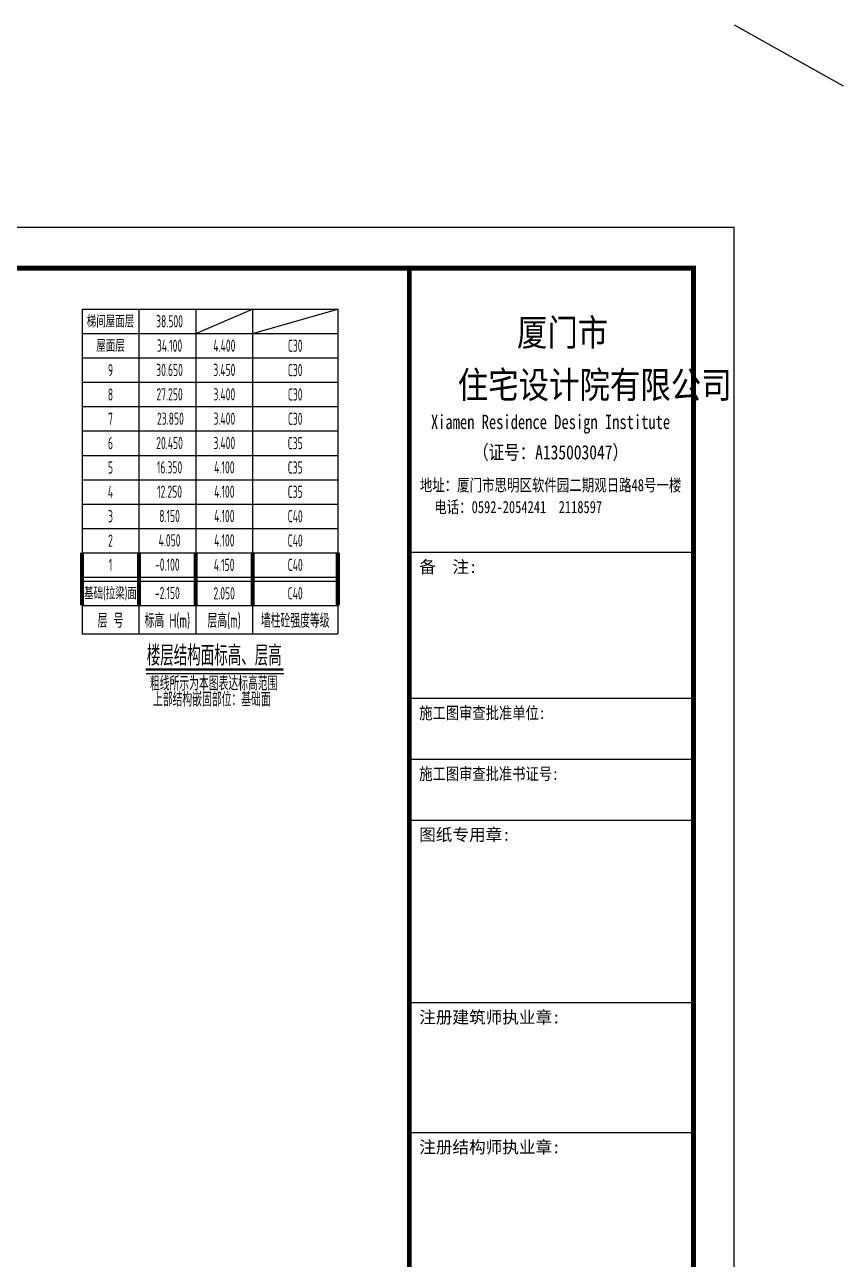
# Model space of a CAD drawing. Extents: x -441005 to 725361, y -182459 to 319313.
# Drawn here: x 31324 to 51489, y -117375 to -86950 of the extents above; entities that cross this region are included whole.
import ezdxf
from ezdxf.enums import TextEntityAlignment as Align

# ---------------------------------------------------------------- set-up
doc = ezdxf.new("R2010")
doc.units = 0
doc.header["$LTSCALE"] = 100
doc.layers.get('0').update_dxf_attribs({"linetype": 'CONTINUOUS'})
doc.layers.add('C层高表', color=2, linetype='CONTINUOUS')
doc.layers.add('图框', color=7, linetype='CONTINUOUS')
doc.styles.add('HZ', font='tssdeng.shx', dxfattribs={"width": 0.7, "height": 5, "bigfont": '1.shx'})
doc.styles.add('HZTXT', font='TXT', dxfattribs={"bigfont": 'HZTXT'})
doc.styles.add('图框字型一', font='SimSun.ttf')

# ---------------------------------------------------------------- blocks, each defined once
blk = doc.blocks.new('柱墙层高表')
at = {"layer": 'C层高表', "color": 7}
for p, q in [((0, 8000), (0, 0)), ((0, 8000), (4200, 8000)), ((1400, 8000), (1400, 0)), ((2800, 8000), (2800, 0)), ((2800, 7400), (4200, 8000)), ((4200, 8000), (4200, 0)), ((4200, 8000), (4200, 0)), ((4200, 8000), (4200, 0)), ((4200, 8000), (6300, 8000)), ((4200, 7400), (6300, 8000)), ((6300, 8000), (6300, 0)), ((0, 7400), (4200, 7400)), ((0, 7400), (4200, 7400)), ((4200, 7400), (6300, 7400)), ((4200, 7400), (6300, 7400)), ((0, 6800), (4200, 6800)), ((4200, 6800), (6300, 6800)), ((0, 6200), (4200, 6200)), ((4200, 6200), (6300, 6200)), ((0, 5600), (4200, 5600)), ((4200, 5600), (6300, 5600)), ((0, 5000), (4200, 5000)), ((4200, 5000), (6300, 5000)), ((0, 4400), (4200, 4400)), ((4200, 4400), (6300, 4400)), ((0, 3800), (4200, 3800)), ((4200, 3800), (6300, 3800)), ((0, 3200), (4200, 3200)), ((4200, 3200), (6300, 3200)), ((0, 2600), (4200, 2600)), ((4200, 2600), (6300, 2600)), ((0, 2000), (4200, 2000)), ((4200, 2000), (6300, 2000)), ((0, 1400), (4200, 1400)), ((0, 1300), (4200, 1300)), ((4200, 1400), (6300, 1400)), ((4200, 1300), (6300, 1300)), ((0, 700), (4200, 700)), ((4200, 700), (6300, 700)), ((0, 0), (4200, 0)), ((4200, 0), (6300, 0)), ((1582, -976), (4970, -976))]:
    blk.add_line(p, q, dxfattribs=at)
at = {"layer": 'C层高表', "color": 7, "const_width": 50}
blk.add_lwpolyline([(1567, -878), (4955, -878)], dxfattribs=at)
at = {"layer": 'C层高表', "color": 7, "style": 'HZ'}
for s, height, width, p in [('梯间屋面层', 300, 0.6, (700, 7550)), ('屋面层', 300, 0.6, (700, 6950)), ('9', 300, 0.6, (700, 6350)), ('8', 300, 0.6, (700, 5750)), ('7', 300, 0.6, (700, 5150)), ('6', 300, 0.6, (700, 4550)), ('5', 300, 0.6, (700, 3950)), ('4', 300, 0.6, (700, 3350)), ('3', 300, 0.6, (700, 2750)), ('2', 300, 0.6, (700, 2150)), ('1', 300, 0.6, (700, 1550)), ('基础(拉梁)面', 300, 0.6, (700, 850)), ('层 号', 350, 0.7, (700, 150)), ('标高 H(m)', 350, 0.6, (2100, 150)), ('层高(m)', 350, 0.6, (3500, 150)), ('墙柱砼强度等级', 350, 0.6, (5250, 150)), ('楼层结构面标高、层高', 500, 0.7, (3256, -785)), ('粗线所示为本图表达标高范围', 350, 0.6, (3241, -1397)), ('上部结构嵌固部位：基础面', 350, 0.6, (3196, -1790))]:
    blk.add_text(s, height=height, dxfattribs=dict(at, width=width)).set_placement(p, align=Align.CENTER)
at = {"layer": 'C层高表', "color": 2, "style": 'HZ', "width": 0.6}
for s, p in [('38.500', (2155, 7554)), ('34.100', (2155, 6954)), ('4.400', (3505, 6954)), ('30.650', (2155, 6354)), ('3.450', (3505, 6354)), ('27.250', (2155, 5754)), ('3.400', (3505, 5754)), ('23.850', (2176, 5154)), ('3.400', (3505, 5154)), ('20.450', (2155, 4554)), ('3.400', (3505, 4554)), ('4.100', (3505, 3954)), ('4.100', (3505, 3354)), ('4.100', (3505, 2754)), ('C40', (5250, 2750)), ('4.100', (3505, 2154)), ('C40', (5250, 2150)), ('C40', (5250, 1550)), ('2.050', (3500, 850)), ('C40', (5250, 850))]:
    blk.add_text(s, height=300, dxfattribs=at).set_placement(p, align=Align.CENTER)
at = {"layer": 'C层高表', "color": 4, "style": 'HZ', "width": 0.6}
for p in [(5250, 6950), (5250, 6350), (5250, 5750), (5250, 5150)]:
    blk.add_text('C30', height=300, dxfattribs=at).set_placement(p, align=Align.CENTER)
at = {"layer": 'C层高表', "color": 6, "style": 'HZ', "width": 0.6}
for p in [(5250, 4550), (5250, 3950), (5250, 3350)]:
    blk.add_text('C35', height=300, dxfattribs=at).set_placement(p, align=Align.CENTER)
at = {"layer": 'C层高表', "style": 'HZ', "width": 0.6}
for s, p in [('16.350', (2155, 3954)), ('12.250', (2155, 3354)), ('8.150', (2155, 2754)), ('4.050', (2155, 2154)), ('-0.100', (2100, 1556)), ('4.150', (3500, 1550)), ('-2.150', (2100, 856))]:
    blk.add_text(s, height=300, dxfattribs=at).set_placement(p, align=Align.CENTER)
blk = doc.blocks.new('A2+1_2')
at = {"layer": '图框'}
for p, q in [((81100, 34000), (88100, 34000)), ((81100, 30400), (88100, 30400)), ((81100, 28900), (88100, 28900)), ((81100, 27400), (88100, 27400)), ((81100, 22900), (88100, 22900)), ((81100, 19700), (88100, 19700))]:
    blk.add_line(p, q, dxfattribs=at)
blk.add_lwpolyline([(0, 0), (89100, 0), (89100, 42000), (0, 42000)], close=True, dxfattribs=at)
at = {"layer": '图框', "const_width": 120}
blk.add_lwpolyline([(2500, 1000), (88100, 1000), (88100, 41000), (2500, 41000)], close=True, dxfattribs=at)
blk.add_lwpolyline([(81100, 41000), (81100, 1000)], dxfattribs=at)
at = {"layer": '图框'}
for s, height, style, p in [('厦门市', 750, 'HZTXT', (83750, 39013)), ('住宅设计院有限公司', 750, 'HZTXT', (82290, 37723)), ('备  注:', 300, '图框字型一', (81342, 33490)), ('图纸专用章:', 300, '图框字型一', (81342, 26890)), ('注册建筑师执业章:', 300, '图框字型一', (81342, 22390)), ('注册结构师执业章:', 300, '图框字型一', (81342, 19190))]:
    blk.add_text(s, height=height, dxfattribs=dict(at, style=style)).set_placement(p)
at = {"layer": '图框', "style": '图框字型一'}
for s, height, width, p in [('Xiamen Residence Design Institute', 350, 0.75, (84578, 37036)), ('（证号：A135003047）', 350, 0.8, (84578, 36288)), ('地址：厦门市思明区软件园二期观日路48号一楼', 300, 0.75, (84578, 35504)), ('电话：0592-2054241  2118597', 300, 0.75, (83781, 34964))]:
    blk.add_text(s, height=height, dxfattribs=dict(at, width=width)).set_placement(p, align=Align.CENTER)
at = {"layer": '图框', "style": '图框字型一', "width": 0.8}
for s, p in [('施工图审查批准单位:', (81342, 29890)), ('施工图审查批准书证号:', (81342, 28390))]:
    blk.add_text(s, height=300, dxfattribs=at).set_placement(p)

msp = doc.modelspace()

# ---------------------------------------------------------------- linework, layer by layer
at = {"layer": 'C层高表', "color": 6, "const_width": 100}
for points in [[(32737.5, -101262.5), (32737.5, -99962.5)], [(34137.5, -101262.5), (34137.5, -99962.5)], [(35537.5, -101262.5), (35537.5, -99962.5)], [(36937.5, -101262.5), (36937.5, -99962.5)], [(39037.5, -101262.5), (39037.5, -99962.5)]]:
    msp.add_lwpolyline(points, dxfattribs=at)
at = {"layer": '图框', "color": 1}
msp.add_line((48800, -86950), (51489.1, -88458.9), dxfattribs=at)

# ---------------------------------------------------------------- block references
msp.add_blockref('A2+1_2', (-40300, -133950))
at = {"layer": 'C层高表'}
msp.add_blockref('柱墙层高表', (32737.5, -101962.5), dxfattribs=at)

doc.saveas('drawing.dxf')
